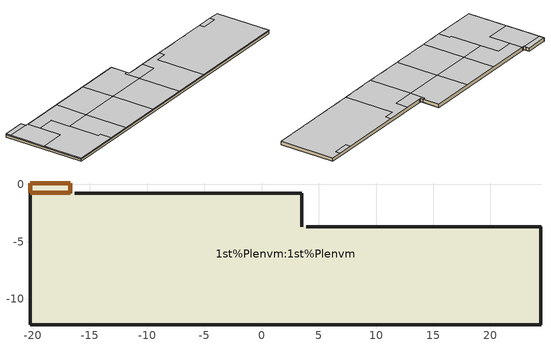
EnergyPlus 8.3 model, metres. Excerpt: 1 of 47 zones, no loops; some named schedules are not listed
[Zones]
1st%Plenvm:1st%Plenvm
 floor ground (ground_1): 24.42,-12.26 -20.22,-12.26 -20.24,0.11 -16.71,0.11 -16.71,-0.78 3.52,-0.78 3.52,-3.71 24.42,-3.71 z0
 wall outside (13): 3.52,-3.71 3.52,-3.33 z0:0.51
 wall outside (11): -16.71,-0.78 -16.71,-0.39 z0:0.51; -20.24,0.11 -20.22,-12.26 24.42,-12.26 z0.36:0.51
 wall ground (11): 24.42,-12.26 24.42,-3.71 / -16.71,-0.39 -16.71,0.11 -20.24,0.11 z0:0.51; -20.24,0.11 -20.22,-12.26 24.42,-12.26 z0:0.36
 wall ground (13): 24.42,-3.71 3.91,-3.71 / 3.52,-3.33 3.52,-0.78 -16.32,-0.78 z0:0.51
 door inside (7): -20.23,-0.71 -16.71,-0.71 -16.71,0.11 -20.23,0.11 z0.51
 ceiling to 1ST%FLOOR:1st%Conference (3): -20.23,-6.1 -16.36,-6.1 -16.36,-0.78 -16.71,-0.78 -16.71,-0.71 -20.24,-0.71 z0.51
 ceiling to 1ST%FLOOR:1st%Research%Open%NE (3): -3.2,-5.65 3.14,-5.65 3.14,-3.26 3.52,-3.26 3.52,-0.78 -3.2,-0.78 z0.51
 ceiling to 1ST%FLOOR:1st%Lobby (5): 20.27,-4.45 22.69,-4.45 22.69,-3.71 20.27,-3.71 z0.51
 ceiling to 1ST%FLOOR:1st%HVAC%Shaft (5): -20.24,-0.71 -16.71,-0.71 -16.71,0.11 -20.24,0.11 z0.51
 ceiling to 1ST%FLOOR:1st%Classroom (9): 8.97,-12.26 24.42,-12.26 24.42,-3.71 22.69,-3.71 22.69,-4.45 20.27,-4.45 20.27,-3.71 10.63,-3.71 10.63,-4.63 8.97,-4.63 z0.51
 ceiling to 1ST%FLOOR:1st%Research%Open%NW (3): -13.57,-5.65 -9.55,-5.65 -9.55,-0.78 -16.36,-0.78 -16.36,-2.72 -13.57,-2.72 z0.51
 ceiling to 1ST%FLOOR:1st%Research%Open%NM (3): -9.55,-5.65 -3.2,-5.65 -3.2,-0.78 -9.55,-0.78 z0.51
 ceiling to 1ST%FLOOR:1st%Break%Room (9): -20.22,-12.26 -13.11,-12.26 -13.11,-10.5 -13.57,-10.5 -13.57,-2.72 -16.36,-2.72 -16.36,-6.1 -20.23,-6.1 z0.51
 ceiling to 1ST%FLOOR:1st%Phone%Booth (3): 3.14,-5.65 6.63,-5.65 6.63,-3.71 3.52,-3.71 3.52,-3.26 3.14,-3.26 z0.51
 ceiling to 1ST%FLOOR:1st%Volunteer%Area (3): 3.14,-12.26 8.97,-12.26 8.97,-4.63 10.63,-4.63 10.63,-3.71 6.63,-3.71 6.63,-5.65 3.14,-5.65 z0.51
 ceiling to 1ST%FLOOR:1st%Research%Open%SW (3): -13.11,-12.26 -9.55,-12.26 -9.55,-5.65 -13.57,-5.65 -13.57,-10.5 -13.11,-10.5 z0.51
 ceiling to 1ST%FLOOR:1st%Research%Open%SM (3): -9.55,-12.26 -3.2,-12.26 -3.2,-5.65 -9.55,-5.65 z0.51
 ceiling to 1ST%FLOOR:1st%Research%Open%SE (3): -3.2,-12.26 3.14,-12.26 3.14,-5.65 -3.2,-5.65 z0.51
[Building]
Building: North Axis {deg}=0; Terrain=Suburbs; Loads Convergence Tolerance Value=0.4; Temperature Convergence Tolerance Value {deltaC}=0.4; Solar Distribution=FullExterior; Maximum Number of Warmup Days=25; Minimum Number of Warmup Days=6
[Site:Location]
Phipps_CSL_Building: Latitude {deg}=40.5; Longitude {deg}=-80.22; Time Zone {hr}=-5; Elevation {m}=373
[SizingPeriod:DesignDay] Day of Month=15; Dry-Bulb Temperature Range Modifier Type=DefaultMultipliers; Humidity Condition Type=Wetbulb; Barometric Pressure {Pa}=96923.6; Wind Direction {deg}=0; Rain Indicator=No; Snow Indicator=No; Solar Model Indicator=ASHRAEClearSky; ASHRAE Clear Sky Optical Depth for Beam Irradiance (taub)=0; ASHRAE Clear Sky Optical Depth for Diffuse Irradiance (taud)=0
Name | Month | Day Type | Maximum Dry-Bulb Temperature {C} | Daily Dry-Bulb Temperature Range {deltaC} | Wetbulb or DewPoint at Maximum Dry-Bulb {C} | Wind Speed {m/s} | Daylight Saving Time Indicator | Sky Clearness
Summer Design Day in Phipps_CSL_Building | 7 | SummerDesignDay | 31.7 | 10.5 | 22.5 | 0 | Yes | 0.98
Winter Design Day in Phipps_CSL_Building | 1 | WinterDesignDay | -16.8 | 0 | -16.8 | 12.7 | No | 0
[Site:GroundTemperature:BuildingSurface]
14, 14, 14, 14, 14, 14, 14, 14, 14, 14, 14, 14
[Site:GroundTemperature:Deep]
14.89, 14.89, 14.89, 14.89, 14.89, 14.89, 14.89, 14.89, 14.89, 14.89, 14.89, 14.89
[Site:GroundReflectance]
0.2, 0.2, 0.2, 0.2, 0.2, 0.2, 0.2, 0.2, 0.2, 0.2, 0.2, 0.2
[Site:GroundReflectance:SnowModifier]
1, 1
[Material] Thermal Absorptance=0.9
Name | Roughness | Thickness {m} | Conductivity {W/m-K} | Density {kg/m3} | Specific Heat {J/kg-K} | Solar Absorptance | Visible Absorptance
1_1_10012 | Rough | 0.058 | 0.03 | 43 | 1210 | 0.7 | 0.7
1_2_10007 | Rough | 0.1016 | 1.311 | 2240 | 836.8 | 0.7 | 0.7
3_1_10014 | Rough | 0.003 | 0.06 | 288 | 1380 | 0.7 | 0.7
3_2_10013 | Rough | 0.0381 | 0.38 | 1200 | 1000 | 0.7 | 0.7
5_1_10007 | Rough | 0.1397 | 1.311 | 2240 | 836.8 | 0.7 | 0.7
7_1_400 | Rough | 0.2 | 0.1 | 12 | 840 | 0.7 | 0.7
11_1_10005 | Rough | 0.5 | 0.36 | 1840 | 840 | 0.29 | 0.29
11_2_10006 | MediumRough | 0.0508 | 0.049 | 265 | 836.8 | 0.7 | 0.7
11_3_10007 | Rough | 0.0762 | 1.311 | 2240 | 836.8 | 0.7 | 0.7
11_4_10006 | MediumRough | 0.0254 | 0.049 | 265 | 836.8 | 0.7 | 0.7
11_5_10007 | Rough | 0.2032 | 1.311 | 2240 | 836.8 | 0.7 | 0.7
11_6_10009 | MediumRough | 0.0673 | 0.039 | 48.1 | 1380 | 0.7 | 0.7
11_7_10001 | Smooth | 0.01587 | 0.16 | 784.9 | 830 | 0.92 | 0.92
13_3_10007 | Rough | 0.3048 | 1.311 | 2240 | 836.8 | 0.7 | 0.7
13_5_10001 | Smooth | 0.0159 | 0.16 | 784.9 | 830 | 0.92 | 0.92
[Material:NoMass]
9_RVAL_1: Roughness=Rough; Thermal Resistance {m2-K/W}=0.009; Thermal Absorptance=0.9; Solar Absorptance=0.7; Visible Absorptance=0.7
[WindowMaterial:Glazing]
2: Optical Data Type=SpectralAverage; Thickness {m}=0.003; Solar Transmittance at Normal Incidence=0.837; Front Side Solar Reflectance at Normal Incidence=0.075; Back Side Solar Reflectance at Normal Incidence=0.075; Visible Transmittance at Normal Incidence=0.898; Front Side Visible Reflectance at Normal Incidence=0.081; Back Side Visible Reflectance at Normal Incidence=0.081; Infrared Transmittance at Normal Incidence=0; Front Side Infrared Hemispherical Emissivity=0.84; Back Side Infrared Hemispherical Emissivity=0.84; Conductivity {W/m-K}=0.9; Dirt Correction Factor for Solar and Visible Transmittance=1
[Construction]
ground_1: 1_1_10012, 1_2_10007
2: 1_2_10007, 1_1_10012
3: 3_1_10014, 3_2_10013
5: 5_1_10007
7: 7_1_400
9: 9_RVAL_1, 3_2_10013
11: 11_1_10005, 11_2_10006, 11_3_10007, 11_4_10006, 11_5_10007, 11_6_10009, 11_7_10001
13: 11_1_10005, 11_2_10006, 13_3_10007, 11_6_10009, 13_5_10001
[WindowProperty:FrameAndDivider] Frame Outside Projection {m}=0; Frame Inside Projection {m}=0; Frame Conductance {W/m2-K}=9.5; Ratio of Frame-Edge Glass Conductance to Center-Of-Glass Conductance=1; Frame Solar Absorptance=0.5; Frame Visible Absorptance=0.5; Frame Thermal Hemispherical Emissivity=0.9; Divider Type=DividedLite; Divider Width {m}=0; Number of Horizontal Dividers=0; Number of Vertical Dividers=0; Divider Outside Projection {m}=0; Divider Inside Projection {m}=0; Divider Conductance {W/m2-K}=0; Ratio of Divider-Edge Glass Conductance to Center-Of-Glass Conductance=1; Divider Solar Absorptance=0; Divider Visible Absorptance=0; Divider Thermal Hemispherical Emissivity=0.9; Outside Reveal Solar Absorptance=0.5; Inside Sill Depth {m}=0; Inside Sill Solar Absorptance=0.5; Inside Reveal Depth {m}=0; Inside Reveal Solar Absorptance=0.5
Name | Frame Width {m}
2; 5 | 0.0635
3 | 0.092
[Zone]
1st%Plenvm:1st%Plenvm: Type=1; Multiplier=1; Ceiling Height {m}=Autocalculate; Volume {m3}=159.756; Floor Area {m2}=autocalculate; Zone Inside Convection Algorithm=AdaptiveConvectionAlgorithm
[People]
People 1st%Plenvm:1st%Plenvm: Zone or ZoneList=1st%Plenvm:1st%Plenvm; Number of People Schedule=alwaysZero; Number of People Calculation Method=People; Number of People=0; Fraction Radiant=0.3; Sensible Heat Fraction=AUTOCALCULATE; Activity Level Schedule=Activity Schedule; Carbon Dioxide Generation Rate {m3/s-W}=3.82E-8; Enable ASHRAE 55 Comfort Warnings=No; Mean Radiant Temperature Calculation Type=ZoneAveraged; Work Efficiency Schedule=Work efficiency; Clothing Insulation Calculation Method=ClothingInsulationSchedule; Clothing Insulation Schedule=Clothing Schedule; Air Velocity Schedule=AirVelocitySchedule
[ZoneInfiltration:DesignFlowRate]
1st%Plenvm:1st%Plenvm Infiltration: Zone or ZoneList=1st%Plenvm:1st%Plenvm; Schedule=On; Design Flow Rate Calculation Method=Flow/zone; Design Flow Rate {m3/s}=0.013313; Constant Term Coefficient=1; Temperature Term Coefficient=0; Velocity Term Coefficient=0; Velocity Squared Term Coefficient=0
[Exterior:Lights]
Exterior Facade Lighting: Schedule=calibratedExteriorLighting; Design Level {W}=2560; Control Option=ScheduleNameOnly
[Exterior:FuelEquipment]
ExteriorEquipment: Fuel Use Type=Electricity; Schedule=calibratedExteriorEquipment; Design Level {W}=1134.8
[Sizing:Plant]
Condenser Loop: Loop Type=Condenser; Design Loop Exit Temperature {C}=29; Loop Design Temperature Difference {deltaC}=5
[GroundHeatExchanger:Vertical]
Vertical Ground Heat Exchanger_1: Design Flow Rate {m3/s}=0.0028; Number of Bore Holes=14; Bore Hole Length {m}=155.45; Bore Hole Radius {m}=0.073; Ground Thermal Conductivity {W/m-K}=2.86; Ground Thermal Heat Capacity {J/m3-K}=2250000; Ground Temperature {C}=12.7; Grout Thermal Conductivity {W/m-K}=0.692626; Pipe Thermal Conductivity {W/m-K}=0.391312; Pipe Out Diameter {m}=0.0266667; U-Tube Distance {m}=0.0253977; Pipe Thickness {m}=0.00241285; Maximum Length of Simulation=2; G-Function Reference Ratio=0.0005; Number of Data Pairs of the G Function=35; G-Function Ln(T/Ts) Value 1=-15.2996; G-Function G Value 1=-0.348322; G-Function Ln(T/Ts) Value 2=-14.201; G-Function G Value 2=0.022208; G-Function Ln(T/Ts) Value 3=-13.2202; G-Function G Value 3=0.412345; G-Function Ln(T/Ts) Value 4=-12.2086; G-Function G Value 4=0.867498; G-Function Ln(T/Ts) Value 5=-11.1888; G-Function G Value 5=1.357839; G-Function Ln(T/Ts) Value 6=-10.1816; G-Function G Value 6=1.852024; G-Function Ln(T/Ts) Value 7=-9.1815; G-Function G Value 7=2.345656; G-Function Ln(T/Ts) Value 8=-8.6809; G-Function G Value 8=2.593958; G-Function Ln(T/Ts) Value 9=-8.5; G-Function G Value 9=2.679; G-Function Ln(T/Ts) Value 10=-7.8; G-Function G Value 10=3.023; G-Function Ln(T/Ts) Value 11=-7.2; G-Function G Value 11=3.32; G-Function Ln(T/Ts) Value 12=-6.5; G-Function G Value 12=3.681; G-Function Ln(T/Ts) Value 13=-5.9; G-Function G Value 13=4.071; G-Function Ln(T/Ts) Value 14=-5.2; G-Function G Value 14=4.828; G-Function Ln(T/Ts) Value 15=-4.5; G-Function G Value 15=6.253; G-Function Ln(T/Ts) Value 16=-3.963; G-Function G Value 16=7.894; G-Function Ln(T/Ts) Value 17=-3.27; G-Function G Value 17=11.82; G-Function Ln(T/Ts) Value 18=-2.864; G-Function G Value 18=15.117; G-Function Ln(T/Ts) Value 19=-2.577; G-Function G Value 19=18.006; G-Function Ln(T/Ts) Value 20=-2.171; G-Function G Value 20=22.887; G-Function Ln(T/Ts) Value 21=-1.884; G-Function G Value 21=26.924; G-Function Ln(T/Ts) Value 22=-1.191; G-Function G Value 22=38.004; G-Function Ln(T/Ts) Value 23=-0.497; G-Function G Value 23=49.919; G-Function Ln(T/Ts) Value 24=-0.274; G-Function G Value 24=53.407; G-Function Ln(T/Ts) Value 25=-0.051; G-Function G Value 25=56.632; G-Function Ln(T/Ts) Value 26=0.196; G-Function G Value 26=59.825; G-Function Ln(T/Ts) Value 27=0.419; G-Function G Value 27=62.349; G-Function Ln(T/Ts) Value 28=0.642; G-Function G Value 28=64.524; G-Function Ln(T/Ts) Value 29=0.873; G-Function G Value 29=66.412; G-Function Ln(T/Ts) Value 30=1.112; G-Function G Value 30=67.993; G-Function Ln(T/Ts) Value 31=1.335; G-Function G Value 31=69.162; G-Function Ln(T/Ts) Value 32=1.679; G-Function G Value 32=70.476; G-Function Ln(T/Ts) Value 33=2.028; G-Function G Value 33=71.361; G-Function Ln(T/Ts) Value 34=2.275; G-Function G Value 34=71.79; G-Function Ln(T/Ts) Value 35=3.003; G-Function G Value 35=72.511
[AvailabilityManager:Scheduled]
Name | Schedule
CHW Loop Availability; HW Loop Availability; Air Loop Availability; Condenser Loop Availability; ERV SA outlet temperature availability | 2
Reheat System 1 Availability | On
[SetpointManager:Scheduled]
Mixed Air Temp Manager: Control Variable=Temperature; Schedule=AHUAirSetpoint; Setpoint Node or NodeList=Mixed Air Nodes
[Schedule:Compact]
On; 2: Through: 12/31, For: AllDays, Until: 24:00, 1
alwaysZero: Through: 12/31, For: AllDays, Until: 24:00, 0
calibratedExteriorEquipment: Through: 3/1, For: Alldays, Until: 01:00, 0, Until: 17:00, .058566, Until: 24:00, .098586, Through: 5/1, For: Alldays, Until: 01:00, 0, Until: 17:00, .131516, Until: 24:00, .236985, Through: 6/1, For: Alldays, Until: 01:00, 0, Until: 17:00, .153093, Until: 24:00, .255154, Through: 7/1, For: Alldays, Until: 01:00, 0, Until: 17:00, .096582, Until: 24:00, .16097, Through: 8/1, For: Alldays, Until: 01:00, 0, Until: 17:00, .357559, Until: 24:00, .595931, Through: 9/1, For: Alldays, Until: 01:00, 0, Until: 17:00, .206521, Until: 24:00, .344202, Through: 10/1, For: Alldays, Until: 01:00, 0, Until: 17:00, .377081, Until: 24:00, .628468, Through: 11/1, For: Alldays, Until: 01:00, 0, Until: 17:00, .488047, Until: 24:00, .813412, Through: 12/1, For: Alldays, Until: 01:00, 0, Until: 17:00, .422289, Until: 24:00, .703815, Through: 12/31, For: Alldays, Until: 01:00, 0, Until: 17:00, .313378, Until: 24:00, .522296
calibratedExteriorLighting: Through: 2/1, For: Alldays, Until: 09:00, .143997, Until: 18:00, 0, Until: 19:00, .882763, Until: 23:00, .845141, Until: 24:00, .444511, Through: 3/1, For: Alldays, Until: 09:00, .119946, Until: 18:00, 0, Until: 19:00, .73532, Until: 23:00, .703982, Until: 24:00, .370268, Through: 4/1, For: Alldays, Until: 09:00, .105, Until: 18:00, 0, Until: 19:00, .646, Until: 23:00, .619, Until: 24:00, .326, Through: 5/1, For: Alldays, Until: 09:00, .083, Until: 18:00, 0, Until: 19:00, .508, Until: 23:00, .487, Until: 24:00, .256, Through: 6/1, For: Alldays, Until: 09:00, .072, Until: 18:00, 0, Until: 19:00, .444, Until: 23:00, .425, Until: 24:00, .224, Through: 7/1, For: Alldays, Until: 09:00, .055, Until: 18:00, 0, Until: 19:00, .336, Until: 23:00, .322, Until: 24:00, .169, Through: 8/1, For: Alldays, Until: 09:00, .058, Until: 18:00, 0, Until: 19:00, .355, Until: 23:00, .34, Until: 24:00, .179, Through: 9/1, For: Alldays, Until: 09:00, .078, Until: 18:00, 0, Until: 19:00, .476, Until: 23:00, .456, Until: 24:00, .24, Through: 10/1, For: Alldays, Until: 09:00, .107, Until: 18:00, 0, Until: 19:00, .658, Until: 23:00, .63, Until: 24:00, .331, Through: 11/1, For: Alldays, Until: 09:00, .101, Until: 18:00, 0, Until: 19:00, .622, Until: 23:00, .595, Until: 24:00, .313, Through: 12/1, For: Alldays, Until: 09:00, .124, Until: 18:00, 0, Until: 19:00, .76, Until: 23:00, .728, Until: 24:00, .383, Through: 12/31, For: Alldays, Until: 09:00, 0.136905, Until: 18:00, 0, Until: 19:00, 0.839286, Until: 23:00, 0.803517, Until: 24:00, .422619
ACTIVITY SCHEDULE: Through: 12/31, For: AllDays, Until: 24:00, 126
Clothing SCHEDULE: Through: 4/30, For: AllDays, Until: 24:00, 0.8, Through: 9/30, For: AllDays, Until: 24:00, 0.5, Through: 12/31, For: AllDays, Until: 24:00, 0.8
AHUAirSetpoint: Through: 31 Dec, For: allDays, Until: 24:00, 18
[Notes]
Hourly weather file: C:\ProgramData\DesignBuilder\Weather Data\USA_PA_PITTSBURGH INTL AP_TMY3.epw
